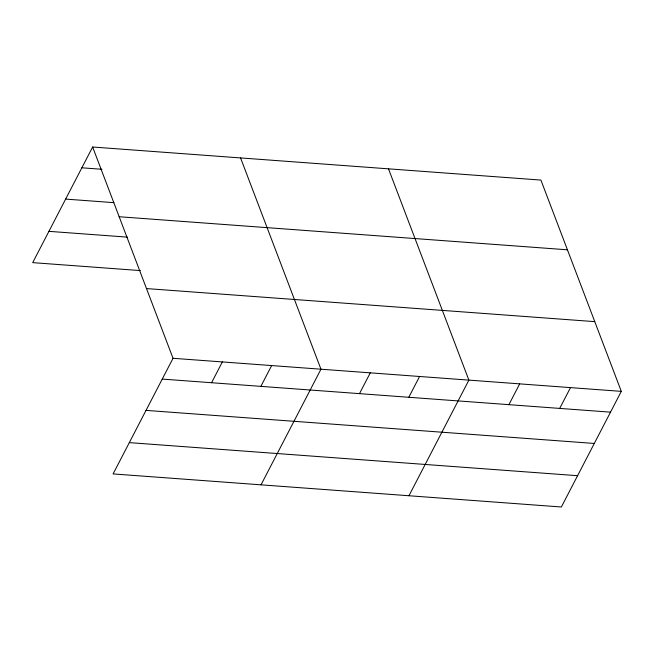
<?xml version="1.0" encoding="UTF-8"?>
<svg xmlns="http://www.w3.org/2000/svg" width="654" height="654" viewBox="0 0 654 654"><rect width="100%" height="100%" fill="white"/><g stroke="black" fill="none" stroke-linecap="round" stroke-linejoin="round"><path stroke-width="0.98" d="M92.639 147.011L173.032 358.294L113.093 473.921L561.361 506.989L621.3 391.362L540.907 180.079L92.639 147.011L32.7 262.638L140.373 270.584M211.561 382.721L222.344 361.932M260.872 386.359L271.655 365.57M261.028 484.835L320.959 369.208L240.566 157.916M359.496 393.634L370.27 372.845M408.799 397.272L419.582 376.483M408.954 495.748L468.885 380.121L388.492 168.83M508.91 404.663L519.693 383.865M559.718 408.407L570.492 387.618M81.856 167.8L101.983 169.288M65.637 199.094L113.943 202.658M119.167 216.736L567.435 249.803M48.919 231.344L127.416 237.132M146.504 288.569L594.772 321.637M173.032 358.294L621.3 391.362M162.257 379.091L610.525 412.159M146.03 410.385L594.298 443.453M129.32 442.627L577.588 475.695"/></g></svg>
